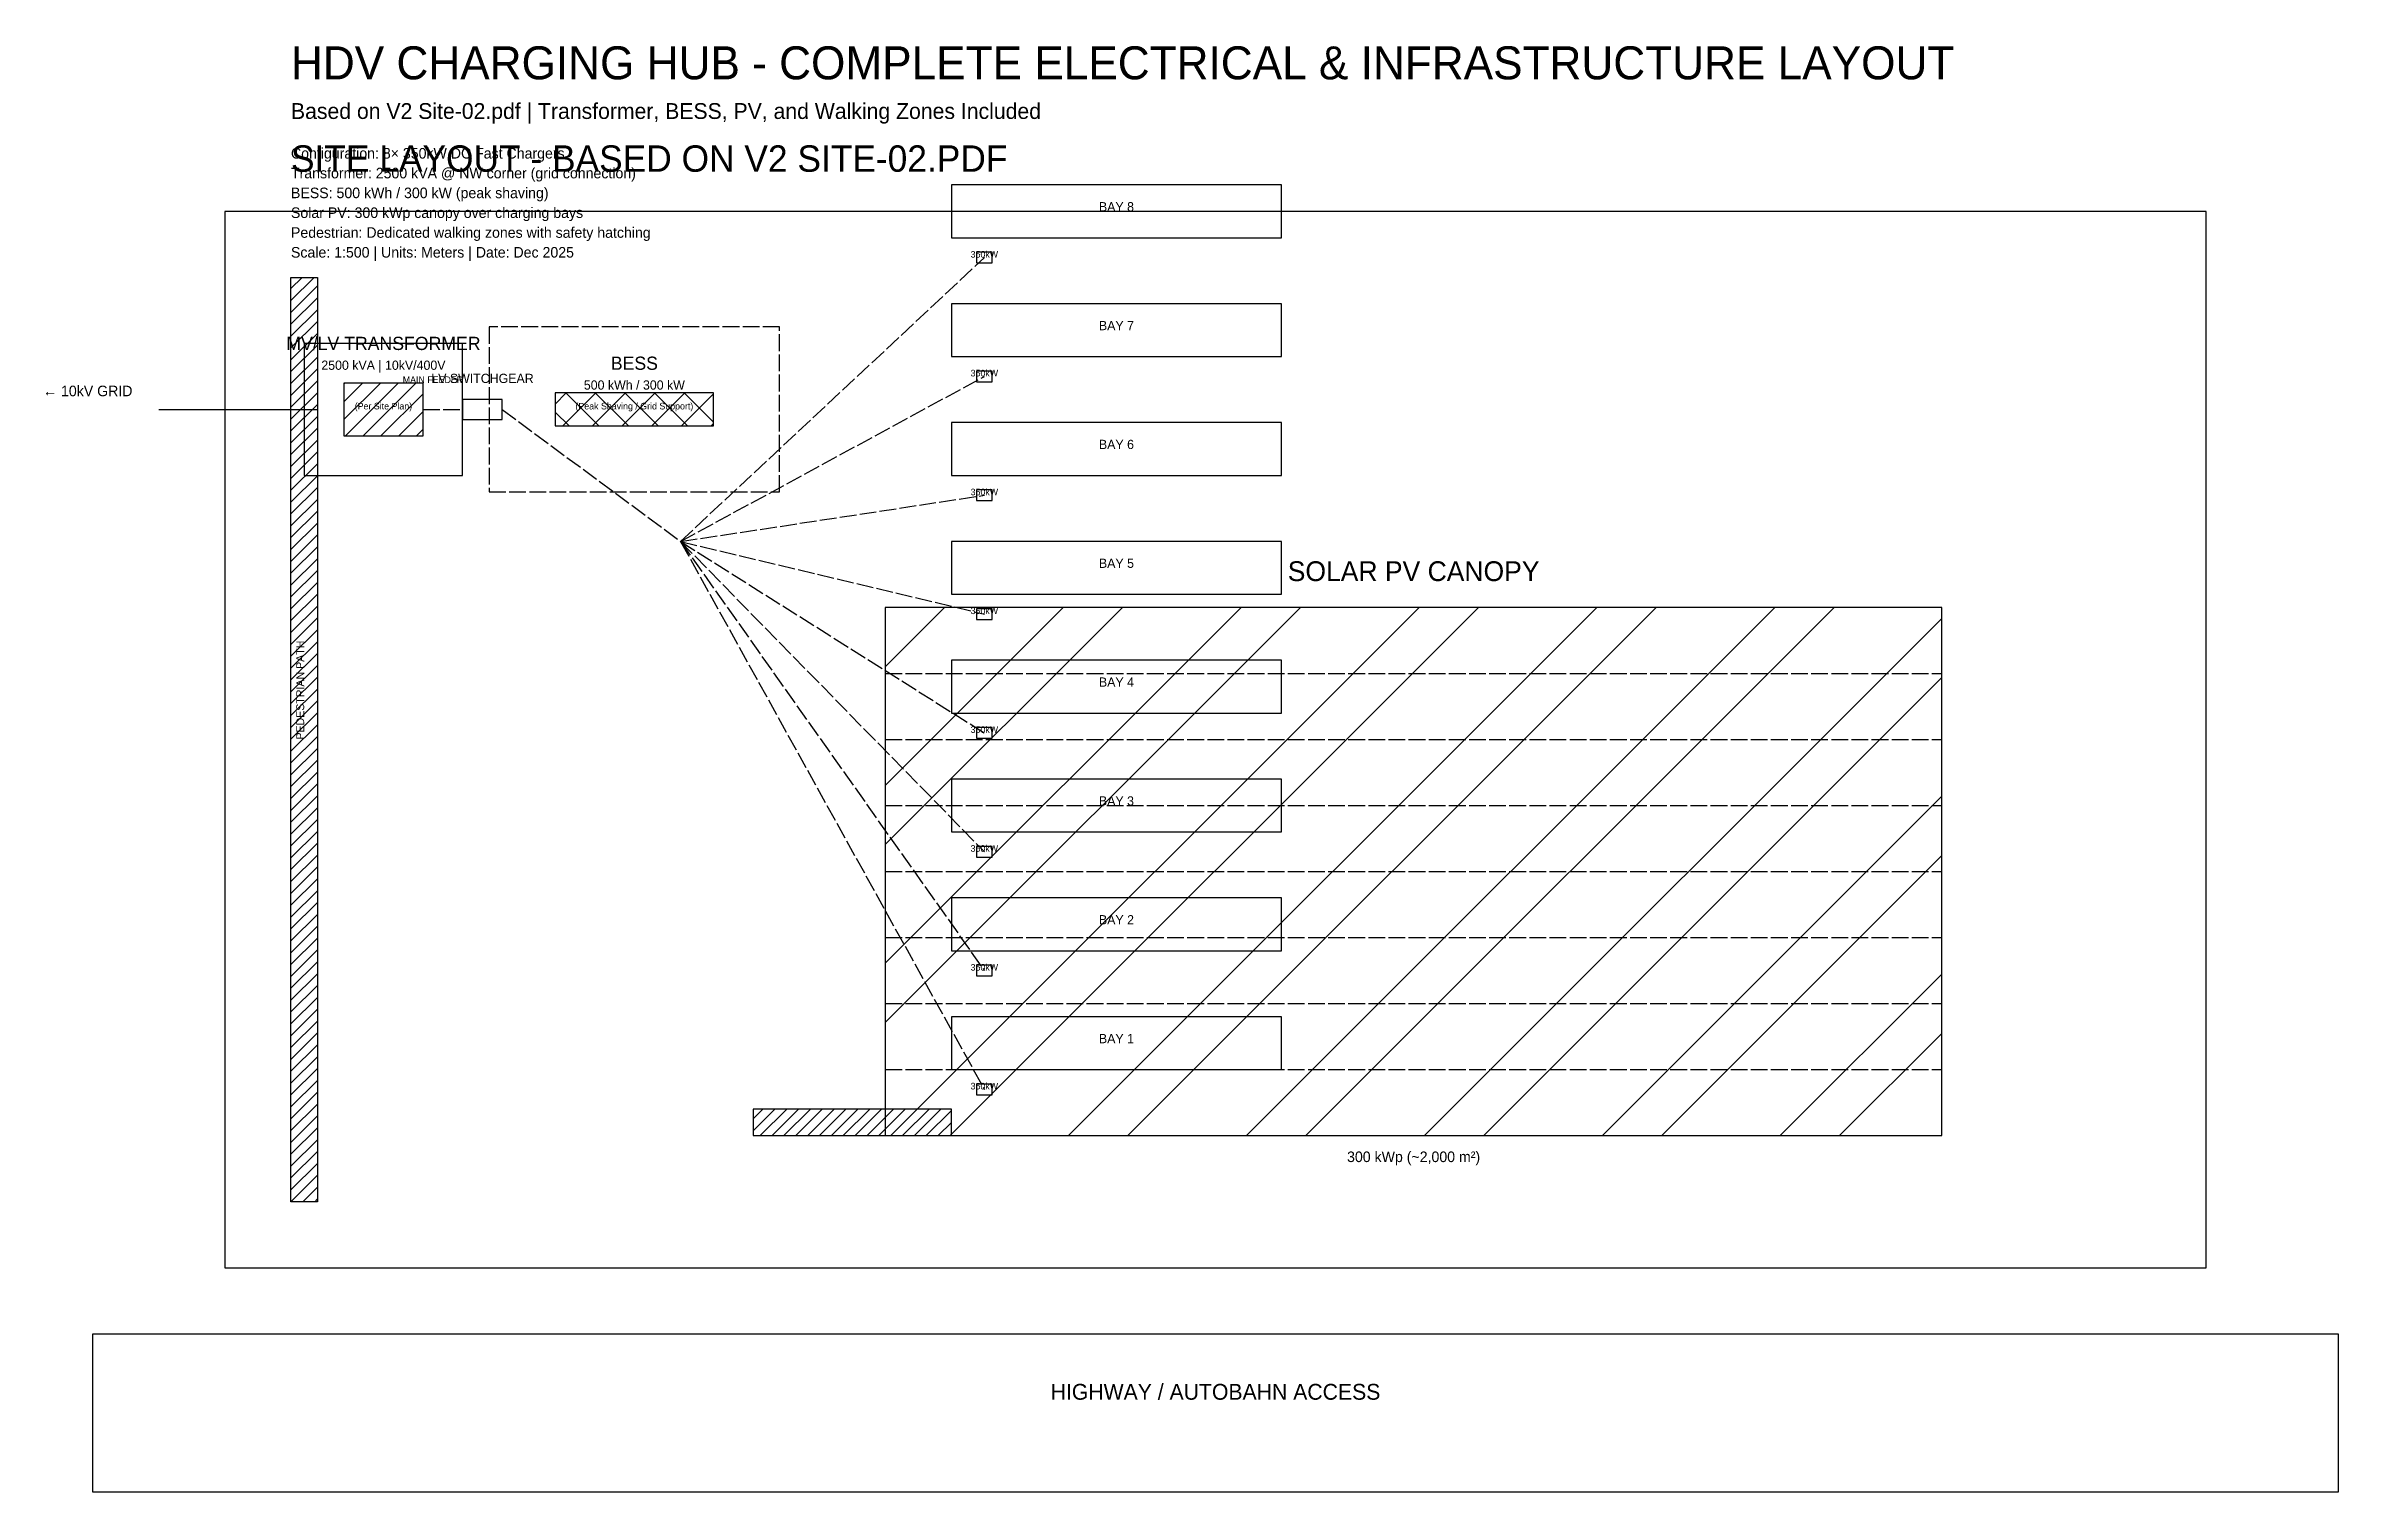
# Model space of a CAD drawing. Header units: metres. Extents: x -14 to 160, y -17 to 93.
import ezdxf
from ezdxf.enums import TextEntityAlignment as Align

# ---------------------------------------------------------------- set-up
doc = ezdxf.new("R2010")
doc.units = ezdxf.units.M
doc.linetypes.add('DASHED', pattern=[1.524, 1.27, -0.254])
for name, color, linetype in [('BESS', 6, 'Continuous'), ('CABLE_TRENCH', 4, 'DASHED'), ('ELECTRICAL', 4, 'Continuous'), ('HPC_BAYS', 3, 'Continuous'), ('HPC_CHARGERS', 5, 'Continuous'), ('SAFETY_ZONE', 2, 'Continuous'), ('SITE_BOUNDARY', 7, 'Continuous'), ('SITE_REFERENCE', 8, 'Continuous'), ('SOLAR_PV', 2, 'Continuous'), ('TEXT_LABELS', 7, 'Continuous'), ('TRANSFORMER', 4, 'Continuous'), ('WALKING_ZONE', 3, 'Continuous')]:
    doc.layers.add(name, color=color, linetype=linetype)

msp = doc.modelspace()

# ---------------------------------------------------------------- hatches: boundary and pattern name
h = msp.add_hatch()
h.set_pattern_fill('ANSI31', scale=0.2)
h.paths.add_polyline_path([(5, 5), (5, 75), (7, 75), (7, 5)])
h = msp.add_hatch()
h.set_pattern_fill('ANSI31', scale=0.3)
h.paths.add_polyline_path([(9, 63), (15, 63), (15, 67), (9, 67)])
h = msp.add_hatch()
h.set_pattern_fill('ANSI37', scale=0.5)
h.paths.add_polyline_path([(25, 63.75), (37, 63.75), (37, 66.25), (25, 66.25)])
h = msp.add_hatch()
h.set_pattern_fill('ANSI32')
h.paths.add_polyline_path([(50, 10), (130, 10), (130, 50), (50, 50)])
h = msp.add_hatch()
h.set_pattern_fill('ANSI31', scale=0.2)
h.paths.add_polyline_path([(40, 10), (55, 10), (55, 12), (40, 12)])

# ---------------------------------------------------------------- linework, layer by layer
at = {"layer": 'BESS'}
msp.add_lwpolyline([(25, 63.75), (37, 63.75), (37, 66.25), (25, 66.25), (25, 63.75)], dxfattribs=at)
at = {"layer": 'CABLE_TRENCH', "linetype": 'DASHED'}
for p, q in [((34.5, 55), (57.5, 76.5)), ((34.5, 55), (57.5, 67.5)), ((15, 65), (18, 65)), ((21, 65), (34.5, 55)), ((34.5, 55), (57.5, 58.5)), ((34.5, 55), (57.5, 13.5)), ((34.5, 55), (57.5, 22.5)), ((34.5, 55), (57.5, 31.5)), ((34.5, 55), (57.5, 40.5)), ((34.5, 55), (57.5, 49.5))]:
    msp.add_line(p, q, dxfattribs=at)
at = {"layer": 'ELECTRICAL'}
msp.add_line((-5, 65), (7, 65), dxfattribs=at)
msp.add_lwpolyline([(18, 64.25), (21, 64.25), (21, 65.75), (18, 65.75), (18, 64.25)], dxfattribs=at)
at = {"layer": 'HPC_BAYS'}
for points in [[(55, 78), (80, 78), (80, 82), (55, 82), (55, 78)], [(55, 69), (80, 69), (80, 73), (55, 73), (55, 69)], [(55, 60), (80, 60), (80, 64), (55, 64), (55, 60)], [(55, 51), (80, 51), (80, 55), (55, 55), (55, 51)], [(55, 42), (80, 42), (80, 46), (55, 46), (55, 42)], [(55, 33), (80, 33), (80, 37), (55, 37), (55, 33)], [(55, 24), (80, 24), (80, 28), (55, 28), (55, 24)], [(55, 15), (80, 15), (80, 19), (55, 19), (55, 15)]]:
    msp.add_lwpolyline(points, dxfattribs=at)
at = {"layer": 'HPC_CHARGERS'}
for points in [[(56.9, 76.1), (58.1, 76.1), (58.1, 76.9), (56.9, 76.9), (56.9, 76.1)], [(56.9, 67.1), (58.1, 67.1), (58.1, 67.9), (56.9, 67.9), (56.9, 67.1)], [(56.9, 58.1), (58.1, 58.1), (58.1, 58.9), (56.9, 58.9), (56.9, 58.1)], [(56.9, 49.1), (58.1, 49.1), (58.1, 49.9), (56.9, 49.9), (56.9, 49.1)], [(56.9, 40.1), (58.1, 40.1), (58.1, 40.9), (56.9, 40.9), (56.9, 40.1)], [(56.9, 31.1), (58.1, 31.1), (58.1, 31.9), (56.9, 31.9), (56.9, 31.1)], [(56.9, 22.1), (58.1, 22.1), (58.1, 22.9), (56.9, 22.9), (56.9, 22.1)], [(56.9, 13.1), (58.1, 13.1), (58.1, 13.9), (56.9, 13.9), (56.9, 13.1)]]:
    msp.add_lwpolyline(points, dxfattribs=at)
at = {"layer": 'SAFETY_ZONE', "linetype": 'DASHED'}
msp.add_lwpolyline([(20, 58.75), (42, 58.75), (42, 71.25), (20, 71.25), (20, 58.75)], dxfattribs=at)
at = {"layer": 'SAFETY_ZONE'}
msp.add_lwpolyline([(6, 60), (18, 60), (18, 70), (6, 70), (6, 60)], dxfattribs=at)
at = {"layer": 'SITE_BOUNDARY'}
msp.add_lwpolyline([(0, 0), (150, 0), (150, 80), (0, 80), (0, 0)], dxfattribs=at)
at = {"layer": 'SITE_REFERENCE'}
msp.add_lwpolyline([(-10, -5), (160, -5), (160, -17), (-10, -17), (-10, -5)], dxfattribs=at)
at = {"layer": 'SOLAR_PV', "linetype": 'DASHED'}
for p, q in [((50, 45), (130, 45)), ((50, 40), (130, 40)), ((50, 35), (130, 35)), ((50, 30), (130, 30)), ((50, 25), (130, 25)), ((50, 20), (130, 20)), ((50, 15), (130, 15))]:
    msp.add_line(p, q, dxfattribs=at)
at = {"layer": 'SOLAR_PV'}
msp.add_lwpolyline([(50, 10), (130, 10), (130, 50), (50, 50), (50, 10)], dxfattribs=at)
at = {"layer": 'TRANSFORMER'}
msp.add_lwpolyline([(9, 63), (15, 63), (15, 67), (9, 67), (9, 63)], dxfattribs=at)
at = {"layer": 'WALKING_ZONE'}
for points in [[(5, 5), (5, 75), (7, 75), (7, 5), (5, 5)], [(40, 10), (55, 10), (55, 12), (40, 12), (40, 10)]]:
    msp.add_lwpolyline(points, dxfattribs=at)

# ---------------------------------------------------------------- texts
at = {"layer": 'TEXT_LABELS'}
for s, height, p in [('HDV CHARGING HUB - COMPLETE ELECTRICAL & INFRASTRUCTURE LAYOUT', 2.5, (5, 90)), ('Based on V2 Site-02.pdf | Transformer, BESS, PV, and Walking Zones Included', 1.2, (5, 87)), ('Transformer: 2500 kVA @ NW corner (grid connection)', 0.8, (5, 82.5)), ('Configuration: 8× 350kW DC Fast Chargers', 0.8, (5, 84)), ('SITE LAYOUT - BASED ON V2 SITE-02.PDF', 2, (5, 83)), ('BESS: 500 kWh / 300 kW (peak shaving)', 0.8, (5, 81)), ('Solar PV: 300 kWp canopy over charging bays', 0.8, (5, 79.5)), ('Pedestrian: Dedicated walking zones with safety hatching', 0.8, (5, 78)), ('Scale: 1:500 | Units: Meters | Date: Dec 2025', 0.8, (5, 76.5))]:
    msp.add_text(s, height=height, dxfattribs=at).set_placement(p)
for s, height, p in [('BAY 8', 0.7, (67.5, 80)), ('350kW', 0.5, (57.5, 76.5)), ('BAY 7', 0.7, (67.5, 71)), ('MV/LV TRANSFORMER', 1, (12, 69.5)), ('2500 kVA | 10kV/400V', 0.7, (12, 68)), ('LV SWITCHGEAR', 0.7, (19.5, 67)), ('BESS', 1, (31, 68)), ('350kW', 0.5, (57.5, 67.5)), ('MAIN FEEDER', 0.5, (15.75, 67)), ('500 kWh / 300 kW', 0.7, (31, 66.5)), ('(Per Site Plan)', 0.5, (12, 65)), ('(Peak Shaving / Grid Support)', 0.5, (31, 65)), ('BAY 6', 0.7, (67.5, 62)), ('350kW', 0.5, (57.5, 58.5)), ('BAY 5', 0.7, (67.5, 53)), ('SOLAR PV CANOPY', 1.5, (90, 52)), ('350kW', 0.5, (57.5, 49.5)), ('BAY 4', 0.7, (67.5, 44)), ('350kW', 0.5, (57.5, 40.5)), ('BAY 3', 0.7, (67.5, 35)), ('350kW', 0.5, (57.5, 31.5)), ('BAY 2', 0.7, (67.5, 26)), ('350kW', 0.5, (57.5, 22.5)), ('BAY 1', 0.7, (67.5, 17)), ('350kW', 0.5, (57.5, 13.5)), ('300 kWp (~2,000 m²)', 0.8, (90, 8)), ('HIGHWAY / AUTOBAHN ACCESS', 1.2, (75, -10))]:
    msp.add_text(s, height=height, dxfattribs=at).set_placement(p, align=Align.CENTER)
msp.add_text('← 10kV GRID', height=0.8, dxfattribs=at).set_placement((-7, 66), align=Align.RIGHT)
msp.add_text('PEDESTRIAN PATH', height=0.6, rotation=90, dxfattribs=at).set_placement((6, 40))

doc.saveas('drawing.dxf')
